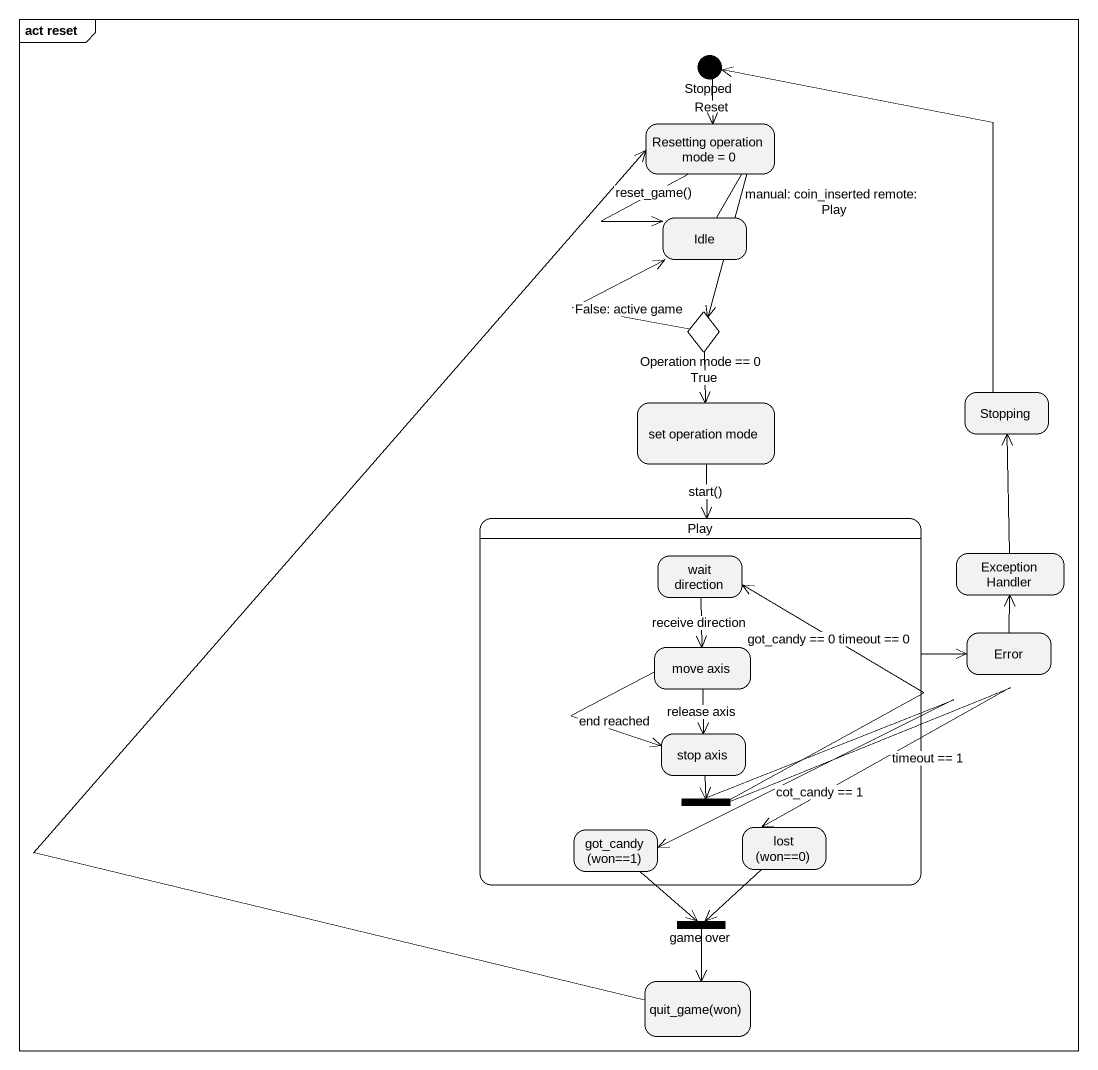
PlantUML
@startuml
mainframe act reset
hide empty description
state Stopped <<start>>
state "Resetting operation mode = 0" as Resetting_operation_mode_0
state Idle
state "Operation mode == 0" as Operation_mode_0 <<choice>>
state Stopping
state "set operation mode" as set_operation_mode
state Play {
  state "wait direction" as wait_direction
  state "move axis" as move_axis
  state "stop axis" as stop_axis
  state fork1 <<fork>>
  state "got_candy (won==1)" as got_candy_won_1
  state "lost (won==0)" as lost_won_0
}
state "Exception Handler" as Exception_Handler
state Error
state "game over" as game_over <<join>>
state "quit_game(won)" as quit_game_won
Stopped --> Resetting_operation_mode_0 : Reset
Resetting_operation_mode_0 --> Idle : reset_game()
Idle --> Operation_mode_0 : manual: coin_inserted remote: Play
Operation_mode_0 -up-> Idle : False: active game
Operation_mode_0 --> set_operation_mode : True
Stopping -up-> Stopped
set_operation_mode --> Play : start()
Play -right-> Error
Exception_Handler -up-> Stopping
wait_direction --> move_axis : receive direction
move_axis --> stop_axis : release axis
move_axis --> stop_axis : end reached
Error -up-> Exception_Handler
stop_axis --> fork1
fork1 -up-> wait_direction : got_candy == 0 timeout == 0
fork1 -left-> got_candy_won_1 : cot_candy == 1
fork1 -right-> lost_won_0 : timeout == 1
got_candy_won_1 --> game_over
lost_won_0 --> game_over
game_over --> quit_game_won
quit_game_won -up-> Resetting_operation_mode_0
@enduml
